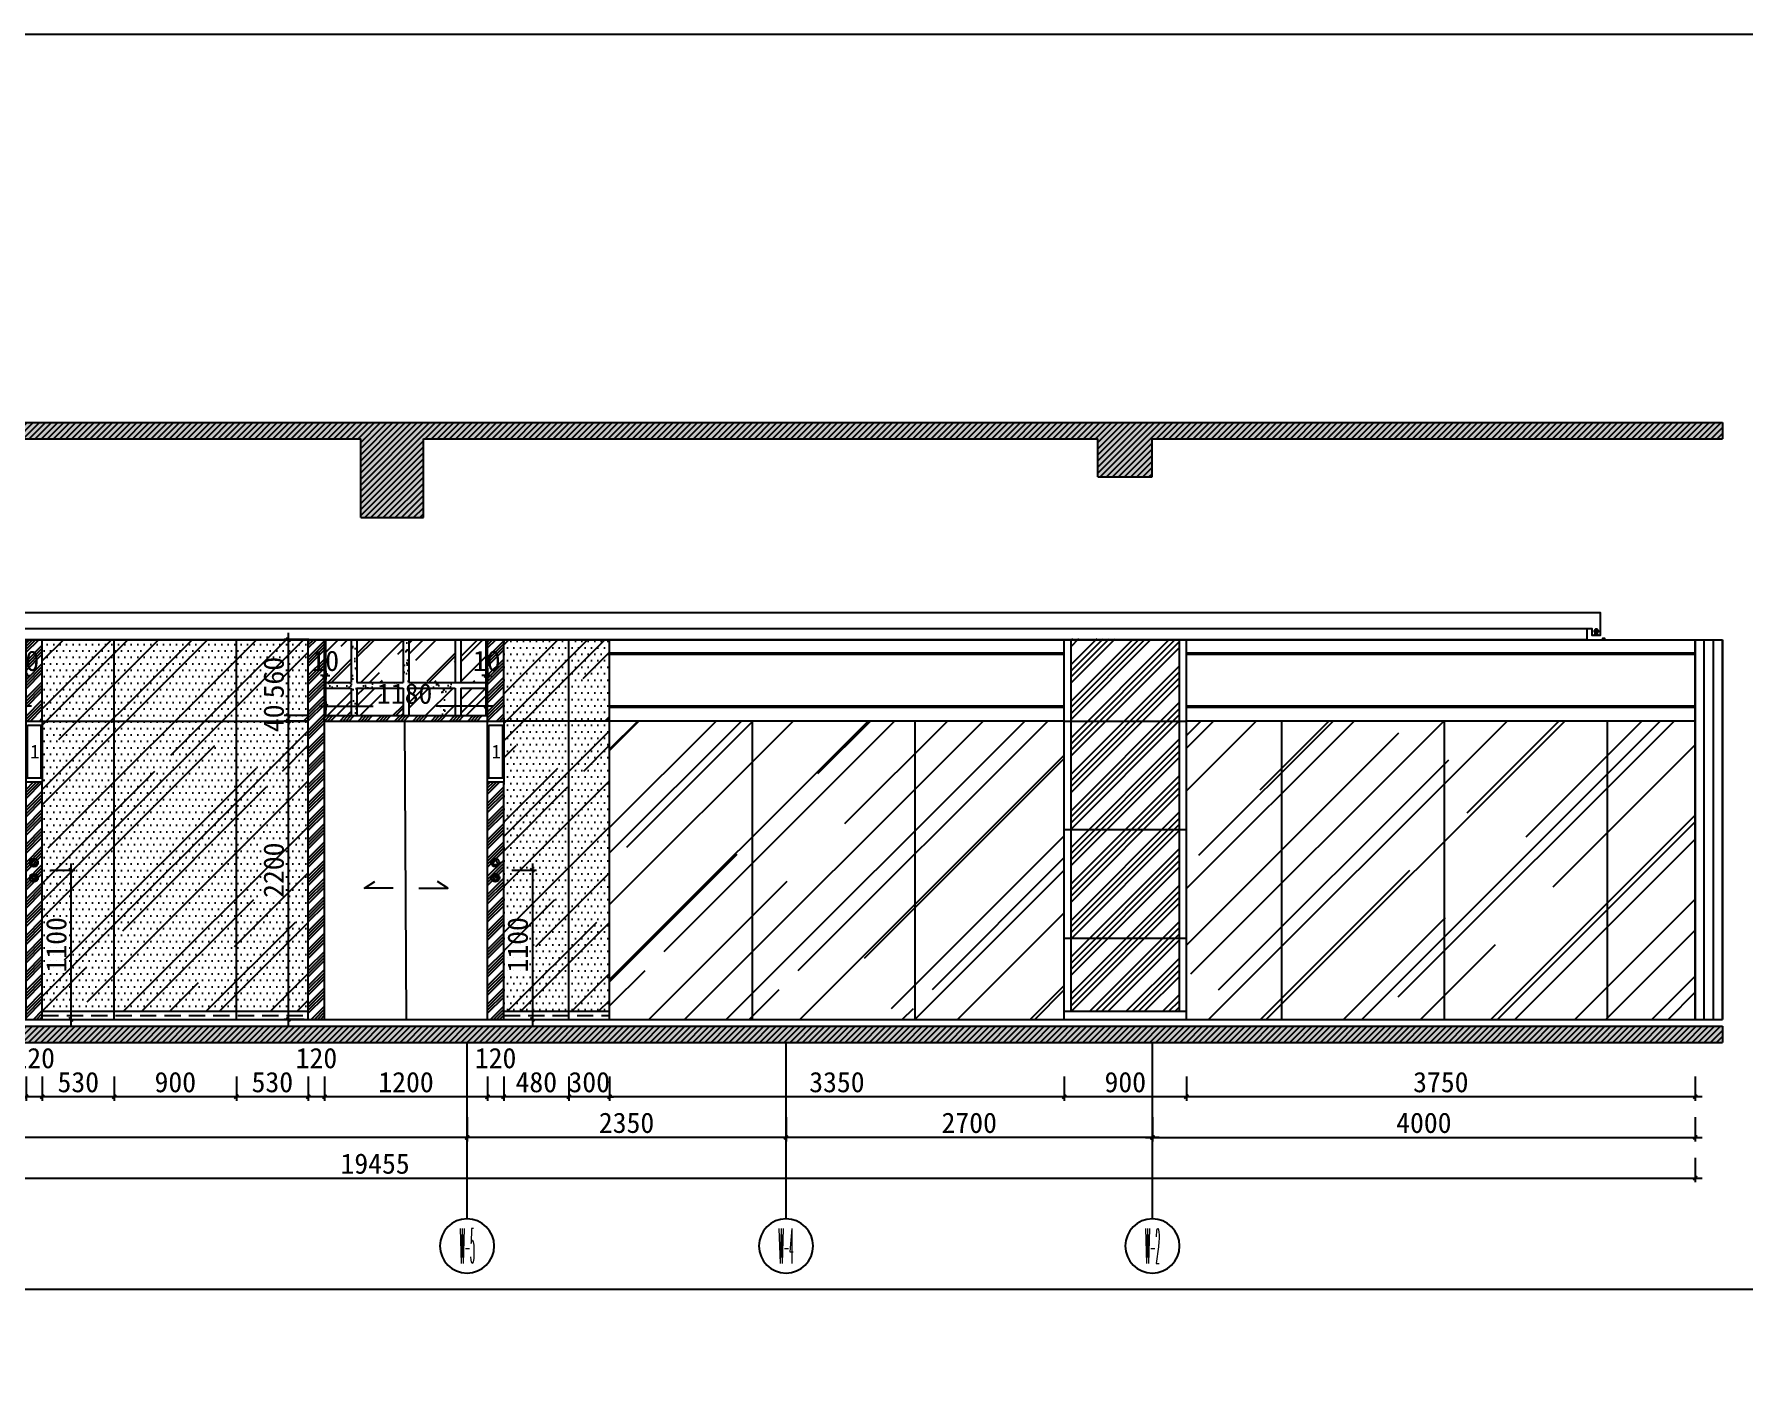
# Model space of a CAD drawing. Header units: millimetres. Extents: x 110215 to 630040, y -488650 to 141897.
# Drawn here: x 323469 to 336067, y 132042 to 141897 of the extents above; entities that cross this region are included whole.
import ezdxf
from ezdxf.enums import TextEntityAlignment as Align

# ---------------------------------------------------------------- set-up
doc = ezdxf.new("R2010")
doc.units = ezdxf.units.MM
doc.header["$LTSCALE"] = 1000
doc.linetypes.add('_DASH', pattern=[0.6, 0.4, -0.2])
doc.layers.get('Defpoints').update_dxf_attribs({"color": 2})
for name, color, linetype in [('0-118标注', 2, 'Continuous'), ('0-140b立面看线', 3, 'Continuous'), ('0-140c立面材料填充', 250, 'Continuous'), ('0-140d立面材料分隔', 146, 'Continuous'), ('0-140立面图剖切线', 4, 'Continuous'), ('D-地面', 8, 'Continuous')]:
    doc.layers.add(name, color=color, linetype=linetype)
doc.styles.add('_TCH_AXIS', font='COMPLEX', dxfattribs={"bigfont": 'GBCBIG'})
doc.styles.add('COMPLEX', font='COMPLEX')
doc.styles.add('黑体', font='simhei.ttf')
doc.dimstyles.new('50', dxfattribs={"dimscale": 50, "dimtxt": 3, "dimasz": 0.6, "dimexe": 0.6, "dimexo": 0.6, "dimtad": 1, "dimdec": 0, "dimdsep": 46, "dimtxsty": '黑体', "dimblk1": 'ARCHTICK', "dimblk2": 'ARCHTICK', "dimsah": 1, "dimcen": 0, "dimdle": 1, "dimclrd": 251, "dimclre": 251, "dimclrt": 2, "dimadec": 0, "dimazin": 0, "dimtfac": 1, "dimtdec": 0, "dimtix": 1, "dimtmove": 2, "dimatfit": 3, "dimldrblk": 'DOT', "dimfxl": 0, "dimtolj": 1, "dimtzin": 0, "dimarcsym": 0})
pattern_1 = [(50, (152653.68, 35845.13), (182.18467, -15.93909), [19.05, -209.55]), (355, (152653.68, 35845.13), (-35.24342, 191.05685), [15.24, -167.64058]), (100.45144, (152668.87, 35843.8), (146.94125, 175.11775), [16.19001, -178.09024]), (46.1842, (152653.68, 35895.93), (271.07904, -42.04233), [28.575, -314.325]), (96.63556, (152676.27, 35892.43), (237.40413, 247.42612), [24.28502, -267.1356]), (351.18415, (152653.68, 35895.93), (237.40413, 247.42612), [22.85997, -251.45973]), (21, (152679.08, 35883.23), (151.61439, -102.2652), [19.05, -209.55]), (326, (152679.08, 35883.23), (61.80203, 184.18797), [15.24, -167.64]), (71.451445, (152691.72, 35874.71), (213.41642, 81.92277), [16.19001, -178.08994]), (37.5, (152653.684, 35845.13), (3.088603, 84.555039), [0, -165.608, 0, -170.18, 0, -168.275]), (7.5, (152653.68, 35845.13), (66.819663, 100.180575), [0, -97.028, 0, -161.798, 0, -64.135]), (327.5, (152597.04, 35845.13), (135.590595, -5.728744), [0, -63.5, 0, -198.12, 0, -262.89]), (317.5, (152571.64, 35845.13), (148.12918, 25.42649), [0, -82.55, 0, -131.572, 0, -186.69])]
pattern_2 = [(45, (152653.684, 35845.132), (-22.4506403, 22.4506403), [])]

# ---------------------------------------------------------------- blocks, each defined once
blk = doc.blocks.new('_ArchTick')
at = {"color": 0, "linetype": 'ByBlock', "const_width": 0.4}
blk.add_lwpolyline([(-0.5, -0.5), (0.5, 0.5)], dxfattribs=at)
blk = doc.blocks.new('*D237')
at = {"color": 251, "lineweight": -2, "transparency": 16777216}
for p, q in [((331959, 134213), (331959, 134033)), ((335709, 134213), (335709, 134033)), ((335759, 134063), (331909, 134063))]:
    blk.add_line(p, q, dxfattribs=at)
at = {"layer": 'Defpoints', "color": 0, "transparency": 16777216}
for p in [(331959, 134463), (335709, 134463), (331959, 134063)]:
    blk.add_point(p, dxfattribs=at)
at = {"color": 251, "lineweight": -2, "transparency": 16777216, "xscale": 30, "yscale": 30, "zscale": 30, "rotation": 180}
blk.add_blockref('_ArchTick', (331959, 134063), dxfattribs=at)
at = {"color": 251, "lineweight": -2, "transparency": 16777216, "xscale": 30, "yscale": 30, "zscale": 30}
blk.add_blockref('_ArchTick', (335709, 134063), dxfattribs=at)
at = {"color": 2, "transparency": 16777216, "insert": (333834, 134170), "char_height": 150, "attachment_point": 5, "style": '黑体'}
blk.add_mtext('\\A1;3750', dxfattribs=at)
blk = doc.blocks.new('_DOT')
at = {"color": 0, "linetype": 'ByBlock'}
blk.add_line((-0.5, 0), (-1, 0), dxfattribs=at)
at = {"color": 0, "linetype": 'ByBlock', "const_width": 0.5}
blk.add_lwpolyline([(-0.25, 0, 1), (0.25, 0, 1)], format="xyb", close=True, dxfattribs=at)
blk = doc.blocks.new('*D238')
at = {"color": 251, "lineweight": -2, "transparency": 16777216}
for p, q in [((331059, 134213), (331059, 134033)), ((331959, 134213), (331959, 134033)), ((332009, 134063), (331009, 134063))]:
    blk.add_line(p, q, dxfattribs=at)
at = {"layer": 'Defpoints', "color": 0, "transparency": 16777216}
for p in [(331059, 134463), (331959, 134463), (331059, 134063)]:
    blk.add_point(p, dxfattribs=at)
at = {"color": 251, "lineweight": -2, "transparency": 16777216, "xscale": 30, "yscale": 30, "zscale": 30, "rotation": 180}
blk.add_blockref('_ArchTick', (331059, 134063), dxfattribs=at)
at = {"color": 251, "lineweight": -2, "transparency": 16777216, "xscale": 30, "yscale": 30, "zscale": 30}
blk.add_blockref('_ArchTick', (331959, 134063), dxfattribs=at)
at = {"color": 2, "transparency": 16777216, "insert": (331509, 134170), "char_height": 150, "attachment_point": 5, "style": '黑体'}
blk.add_mtext('\\A1;900', dxfattribs=at)
blk = doc.blocks.new('*D239')
at = {"color": 251, "lineweight": -2, "transparency": 16777216}
for p, q in [((327709, 134213), (327709, 134033)), ((331059, 134213), (331059, 134033)), ((331109, 134063), (327659, 134063))]:
    blk.add_line(p, q, dxfattribs=at)
at = {"layer": 'Defpoints', "color": 0, "transparency": 16777216}
for p in [(327709, 134463), (331059, 134463), (327709, 134063)]:
    blk.add_point(p, dxfattribs=at)
at = {"color": 251, "lineweight": -2, "transparency": 16777216, "xscale": 30, "yscale": 30, "zscale": 30, "rotation": 180}
blk.add_blockref('_ArchTick', (327709, 134063), dxfattribs=at)
at = {"color": 251, "lineweight": -2, "transparency": 16777216, "xscale": 30, "yscale": 30, "zscale": 30}
blk.add_blockref('_ArchTick', (331059, 134063), dxfattribs=at)
at = {"color": 2, "transparency": 16777216, "insert": (329384, 134170), "char_height": 150, "attachment_point": 5, "style": '黑体'}
blk.add_mtext('\\A1;3350', dxfattribs=at)
blk = doc.blocks.new('*D240')
at = {"color": 251, "lineweight": -2, "transparency": 16777216}
for p, q in [((326929, 134213), (326929, 134033)), ((327409, 134213), (327409, 134033)), ((327459, 134063), (326879, 134063))]:
    blk.add_line(p, q, dxfattribs=at)
at = {"layer": 'Defpoints', "color": 0, "transparency": 16777216}
for p in [(326929, 134463), (327409, 134463), (326929, 134063)]:
    blk.add_point(p, dxfattribs=at)
at = {"color": 251, "lineweight": -2, "transparency": 16777216, "xscale": 30, "yscale": 30, "zscale": 30, "rotation": 180}
blk.add_blockref('_ArchTick', (326929, 134063), dxfattribs=at)
at = {"color": 251, "lineweight": -2, "transparency": 16777216, "xscale": 30, "yscale": 30, "zscale": 30}
blk.add_blockref('_ArchTick', (327409, 134063), dxfattribs=at)
at = {"color": 2, "transparency": 16777216, "insert": (327169, 134170), "char_height": 150, "attachment_point": 5, "style": '黑体'}
blk.add_mtext('\\A1;480', dxfattribs=at)
blk = doc.blocks.new('*D246')
at = {"color": 251, "lineweight": -2, "transparency": 16777216}
for p, q in [((331709, 133913), (331709, 133733)), ((335709, 133913), (335709, 133733)), ((331659, 133763), (335759, 133763))]:
    blk.add_line(p, q, dxfattribs=at)
at = {"layer": 'Defpoints', "color": 0, "transparency": 16777216}
for p in [(331709, 134063), (335709, 134063), (335709, 133763)]:
    blk.add_point(p, dxfattribs=at)
at = {"color": 251, "lineweight": -2, "transparency": 16777216, "xscale": 30, "yscale": 30, "zscale": 30, "rotation": 180}
blk.add_blockref('_ArchTick', (331709, 133763), dxfattribs=at)
at = {"color": 251, "lineweight": -2, "transparency": 16777216, "xscale": 30, "yscale": 30, "zscale": 30}
blk.add_blockref('_ArchTick', (335709, 133763), dxfattribs=at)
at = {"color": 2, "transparency": 16777216, "insert": (333709, 133870), "char_height": 150, "attachment_point": 5, "style": '黑体'}
blk.add_mtext('\\A1;4000', dxfattribs=at)
blk = doc.blocks.new('*D250')
at = {"color": 251, "lineweight": -2, "transparency": 16777216}
for p, q in [((329009, 133913), (329009, 133733)), ((331709, 133913), (331709, 133733)), ((331759, 133763), (328959, 133763))]:
    blk.add_line(p, q, dxfattribs=at)
at = {"layer": 'Defpoints', "color": 0, "transparency": 16777216}
for p in [(329009, 134063), (331709, 134063), (329009, 133763)]:
    blk.add_point(p, dxfattribs=at)
at = {"color": 251, "lineweight": -2, "transparency": 16777216, "xscale": 30, "yscale": 30, "zscale": 30, "rotation": 180}
blk.add_blockref('_ArchTick', (329009, 133763), dxfattribs=at)
at = {"color": 251, "lineweight": -2, "transparency": 16777216, "xscale": 30, "yscale": 30, "zscale": 30}
blk.add_blockref('_ArchTick', (331709, 133763), dxfattribs=at)
at = {"color": 2, "transparency": 16777216, "insert": (330359, 133870), "char_height": 150, "attachment_point": 5, "style": '黑体'}
blk.add_mtext('\\A1;2700', dxfattribs=at)
blk = doc.blocks.new('*D251')
at = {"color": 251, "lineweight": -2, "transparency": 16777216}
for p, q in [((326659, 133913), (326659, 133733)), ((329009, 133913), (329009, 133733)), ((329059, 133763), (326609, 133763))]:
    blk.add_line(p, q, dxfattribs=at)
at = {"layer": 'Defpoints', "color": 0, "transparency": 16777216}
for p in [(326659, 134063), (329009, 134063), (326659, 133763)]:
    blk.add_point(p, dxfattribs=at)
at = {"color": 251, "lineweight": -2, "transparency": 16777216, "xscale": 30, "yscale": 30, "zscale": 30, "rotation": 180}
blk.add_blockref('_ArchTick', (326659, 133763), dxfattribs=at)
at = {"color": 251, "lineweight": -2, "transparency": 16777216, "xscale": 30, "yscale": 30, "zscale": 30}
blk.add_blockref('_ArchTick', (329009, 133763), dxfattribs=at)
at = {"color": 2, "transparency": 16777216, "insert": (327834, 133870), "char_height": 150, "attachment_point": 5, "style": '黑体'}
blk.add_mtext('\\A1;2350', dxfattribs=at)
blk = doc.blocks.new('*D252')
at = {"color": 251, "lineweight": -2, "transparency": 16777216}
for p, q in [((316254, 133913), (316254, 133733)), ((326659, 133913), (326659, 133733)), ((326709, 133763), (316204, 133763))]:
    blk.add_line(p, q, dxfattribs=at)
at = {"layer": 'Defpoints', "color": 0, "transparency": 16777216}
for p in [(316254, 134063), (326659, 134063), (316254, 133763)]:
    blk.add_point(p, dxfattribs=at)
at = {"color": 251, "lineweight": -2, "transparency": 16777216, "xscale": 30, "yscale": 30, "zscale": 30, "rotation": 180}
blk.add_blockref('_ArchTick', (316254, 133763), dxfattribs=at)
at = {"color": 251, "lineweight": -2, "transparency": 16777216, "xscale": 30, "yscale": 30, "zscale": 30}
blk.add_blockref('_ArchTick', (326659, 133763), dxfattribs=at)
at = {"color": 2, "transparency": 16777216, "insert": (321456, 133870), "char_height": 150, "attachment_point": 5, "style": '黑体'}
blk.add_mtext('\\A1;10405', dxfattribs=at)
blk = doc.blocks.new('*D253')
at = {"color": 251, "lineweight": -2, "transparency": 16777216}
for p, q in [((316254, 133613), (316254, 133433)), ((335709, 133613), (335709, 133433)), ((316204, 133463), (335759, 133463))]:
    blk.add_line(p, q, dxfattribs=at)
at = {"layer": 'Defpoints', "color": 0, "transparency": 16777216}
for p in [(316254, 133763), (335709, 133763), (335709, 133463)]:
    blk.add_point(p, dxfattribs=at)
at = {"color": 251, "lineweight": -2, "transparency": 16777216, "xscale": 30, "yscale": 30, "zscale": 30, "rotation": 180}
blk.add_blockref('_ArchTick', (316254, 133463), dxfattribs=at)
at = {"color": 251, "lineweight": -2, "transparency": 16777216, "xscale": 30, "yscale": 30, "zscale": 30}
blk.add_blockref('_ArchTick', (335709, 133463), dxfattribs=at)
at = {"color": 2, "transparency": 16777216, "insert": (325981, 133569), "char_height": 150, "attachment_point": 5, "style": '黑体'}
blk.add_mtext('\\A1;19455', dxfattribs=at)
blk = doc.blocks.new('_AXISO')
blk.add_circle((0, 0), 0.5)
at = {"style": 'COMPLEX', "width": 1.041667}
blk.add_attdef('A', text='', height=0.56, dxfattribs=at).set_placement((-0.25, -0.28), (0.25, -0.28), align=Align.FIT)
blk = doc.blocks.new('A$C5D592601')
at = {"color": 8}
for p, q in [((0, 0), (69, 119)), ((0, 0), (139, 0)), ((139, 0), (69, 119))]:
    blk.add_line(p, q, dxfattribs=at)
blk = doc.blocks.new('A$C281910DD')
at = {"color": 4}
for centre in [(30, 142), (30, 30)]:
    blk.add_circle(centre, 30.2, dxfattribs=at)
at = {"color": 8, "xscale": 0.3314608094856856, "yscale": 0.3314608094856856, "zscale": 0.3314608094856856}
blk.add_blockref('A$C5D592601', (8, 128), dxfattribs=at)
at = {"color": 8, "xscale": -0.3314608094856856, "yscale": 0.3314608094856856, "zscale": 0.3314608094856856, "rotation": 180}
blk.add_blockref('A$C5D592601', (8, 44), dxfattribs=at)
blk = doc.blocks.new('*D222')
at = {"color": 251, "lineweight": -2, "transparency": 16777216}
for p, q in [((413745, 136833), (413565, 136833)), ((413595, 134583), (413595, 136883)), ((413712, 134633), (413565, 134633))]:
    blk.add_line(p, q, dxfattribs=at)
at = {"layer": 'Defpoints', "color": 0, "transparency": 16777216}
for p in [(413595, 136833), (413872, 136833), (413742, 134633)]:
    blk.add_point(p, dxfattribs=at)
at = {"color": 251, "lineweight": -2, "transparency": 16777216, "xscale": 30, "yscale": 30, "zscale": 30}
for p, rotation in [((413595, 136833), 90), ((413595, 134633), 270)]:
    blk.add_blockref('_ArchTick', p, dxfattribs=dict(at, rotation=rotation))
at = {"color": 2, "transparency": 16777216, "insert": (413488, 135733), "char_height": 150, "attachment_point": 5, "rotation": 90, "style": '黑体'}
blk.add_mtext('\\A1;2200', dxfattribs=at)
blk = doc.blocks.new('*D223')
at = {"color": 251, "lineweight": -2, "transparency": 16777216}
for p, q in [((413595, 136823), (413595, 137483)), ((413745, 137433), (413565, 137433)), ((413745, 136873), (413565, 136873))]:
    blk.add_line(p, q, dxfattribs=at)
at = {"layer": 'Defpoints', "color": 0, "transparency": 16777216}
for p in [(413595, 137433), (413872, 137433), (413872, 136873)]:
    blk.add_point(p, dxfattribs=at)
at = {"color": 251, "lineweight": -2, "transparency": 16777216, "xscale": 30, "yscale": 30, "zscale": 30}
for p, rotation in [((413595, 137433), 90), ((413595, 136873), 270)]:
    blk.add_blockref('_ArchTick', p, dxfattribs=dict(at, rotation=rotation))
at = {"color": 2, "transparency": 16777216, "insert": (413488, 137153), "char_height": 150, "attachment_point": 5, "rotation": 90, "style": '黑体'}
blk.add_mtext('\\A1;560', dxfattribs=at)
blk = doc.blocks.new('*D220')
at = {"color": 251, "lineweight": -2, "transparency": 16777216}
for p, q in [((413862, 137204), (413862, 137139)), ((413872, 137204), (413872, 137139)), ((413862, 137169), (413832, 137169)), ((413862, 137169), (413872, 137169)), ((413872, 137169), (413902, 137169))]:
    blk.add_line(p, q, dxfattribs=at)
at = {"layer": 'Defpoints', "color": 0, "transparency": 16777216}
for p in [(413862, 137234), (413872, 137234), (413872, 137169)]:
    blk.add_point(p, dxfattribs=at)
at = {"color": 251, "lineweight": -2, "transparency": 16777216, "xscale": 30, "yscale": 30, "zscale": 30}
blk.add_blockref('_ArchTick', (413862, 137169), dxfattribs=at)
at = {"color": 251, "lineweight": -2, "transparency": 16777216, "xscale": 30, "yscale": 30, "zscale": 30, "rotation": 180}
blk.add_blockref('_ArchTick', (413872, 137169), dxfattribs=at)
at = {"color": 2, "transparency": 16777216, "insert": (413867, 137276), "char_height": 150, "attachment_point": 5, "style": '黑体'}
blk.add_mtext('\\A1;10', dxfattribs=at)
blk = doc.blocks.new('*D224')
at = {"color": 251, "lineweight": -2, "transparency": 16777216}
for p, q in [((413822, 136942), (414219, 136942)), ((413872, 136976), (413872, 136912)), ((415102, 136942), (414684, 136942)), ((415052, 136982), (415052, 136912))]:
    blk.add_line(p, q, dxfattribs=at)
at = {"layer": 'Defpoints', "color": 0, "transparency": 16777216}
for p in [(413872, 137006), (415052, 137012), (415052, 136942)]:
    blk.add_point(p, dxfattribs=at)
at = {"color": 251, "lineweight": -2, "transparency": 16777216, "xscale": 30, "yscale": 30, "zscale": 30, "rotation": 180}
blk.add_blockref('_ArchTick', (413872, 136942), dxfattribs=at)
at = {"color": 251, "lineweight": -2, "transparency": 16777216, "xscale": 30, "yscale": 30, "zscale": 30}
blk.add_blockref('_ArchTick', (415052, 136942), dxfattribs=at)
at = {"color": 2, "transparency": 16777216, "insert": (414452, 137034), "char_height": 150, "attachment_point": 5, "style": '黑体'}
blk.add_mtext('\\A1;1180', dxfattribs=at)
blk = doc.blocks.new('*D221')
at = {"color": 251, "lineweight": -2, "transparency": 16777216}
for p, q in [((415052, 137299), (415052, 137139)), ((415062, 137223), (415062, 137139)), ((415052, 137169), (415022, 137169)), ((415052, 137169), (415062, 137169)), ((415062, 137169), (415092, 137169))]:
    blk.add_line(p, q, dxfattribs=at)
at = {"layer": 'Defpoints', "color": 0, "transparency": 16777216}
for p in [(415052, 137329), (415062, 137253), (415062, 137169)]:
    blk.add_point(p, dxfattribs=at)
at = {"color": 251, "lineweight": -2, "transparency": 16777216, "xscale": 30, "yscale": 30, "zscale": 30}
blk.add_blockref('_ArchTick', (415052, 137169), dxfattribs=at)
at = {"color": 251, "lineweight": -2, "transparency": 16777216, "xscale": 30, "yscale": 30, "zscale": 30, "rotation": 180}
blk.add_blockref('_ArchTick', (415062, 137169), dxfattribs=at)
at = {"color": 2, "transparency": 16777216, "insert": (415057, 137276), "char_height": 150, "attachment_point": 5, "style": '黑体'}
blk.add_mtext('\\A1;10', dxfattribs=at)
blk = doc.blocks.new('*D218')
at = {"color": 251, "lineweight": -2, "transparency": 16777216}
for p, q in [((415243, 135733), (415423, 135733)), ((415393, 135783), (415393, 134583)), ((415243, 134633), (415423, 134633))]:
    blk.add_line(p, q, dxfattribs=at)
at = {"layer": 'Defpoints', "color": 0, "transparency": 16777216}
for p in [(415151, 135733), (415121, 134633), (415393, 134633)]:
    blk.add_point(p, dxfattribs=at)
at = {"color": 251, "lineweight": -2, "transparency": 16777216, "xscale": 30, "yscale": 30, "zscale": 30}
for p, rotation in [((415393, 135733), 90), ((415393, 134633), 270)]:
    blk.add_blockref('_ArchTick', p, dxfattribs=dict(at, rotation=rotation))
at = {"color": 2, "transparency": 16777216, "insert": (415286, 135183), "char_height": 150, "attachment_point": 5, "rotation": 90, "style": '黑体'}
blk.add_mtext('\\A1;1100', dxfattribs=at)
blk = doc.blocks.new('*D219')
at = {"color": 251, "lineweight": -2, "transparency": 16777216}
for p, q in [((413745, 136873), (413565, 136873)), ((413745, 136833), (413565, 136833)), ((413595, 136873), (413595, 136903)), ((413595, 136873), (413595, 136833)), ((413595, 136833), (413595, 136803))]:
    blk.add_line(p, q, dxfattribs=at)
at = {"layer": 'Defpoints', "color": 0, "transparency": 16777216}
for p in [(413595, 136833), (413862, 136873), (413872, 136833)]:
    blk.add_point(p, dxfattribs=at)
at = {"color": 251, "lineweight": -2, "transparency": 16777216, "xscale": 30, "yscale": 30, "zscale": 30}
for p, rotation in [((413595, 136873), 270), ((413595, 136833), 90)]:
    blk.add_blockref('_ArchTick', p, dxfattribs=dict(at, rotation=rotation))
at = {"color": 2, "transparency": 16777216, "insert": (413488, 136853), "char_height": 150, "attachment_point": 5, "rotation": 90, "style": '黑体'}
blk.add_mtext('\\A1;40', dxfattribs=at)
blk = doc.blocks.new('*D229')
at = {"color": 251, "lineweight": -2, "transparency": 16777216}
for p, q in [((323409, 134213), (323409, 134033)), ((323529, 134213), (323529, 134033)), ((323579, 134063), (323359, 134063))]:
    blk.add_line(p, q, dxfattribs=at)
at = {"layer": 'Defpoints', "color": 0, "transparency": 16777216}
for p in [(323409, 134463), (323529, 134463), (323409, 134063)]:
    blk.add_point(p, dxfattribs=at)
at = {"color": 251, "lineweight": -2, "transparency": 16777216, "xscale": 30, "yscale": 30, "zscale": 30, "rotation": 180}
blk.add_blockref('_ArchTick', (323409, 134063), dxfattribs=at)
at = {"color": 251, "lineweight": -2, "transparency": 16777216, "xscale": 30, "yscale": 30, "zscale": 30}
blk.add_blockref('_ArchTick', (323529, 134063), dxfattribs=at)
at = {"color": 2, "transparency": 16777216, "insert": (323469, 134347), "char_height": 150, "attachment_point": 5, "style": '黑体'}
blk.add_mtext('\\A1;120', dxfattribs=at)
blk = doc.blocks.new('*D230')
at = {"color": 251, "lineweight": -2, "transparency": 16777216}
for p, q in [((323529, 134213), (323529, 134033)), ((324059, 134213), (324059, 134033)), ((324109, 134063), (323479, 134063))]:
    blk.add_line(p, q, dxfattribs=at)
at = {"layer": 'Defpoints', "color": 0, "transparency": 16777216}
for p in [(323529, 134463), (324059, 134463), (323529, 134063)]:
    blk.add_point(p, dxfattribs=at)
at = {"color": 251, "lineweight": -2, "transparency": 16777216, "xscale": 30, "yscale": 30, "zscale": 30, "rotation": 180}
blk.add_blockref('_ArchTick', (323529, 134063), dxfattribs=at)
at = {"color": 251, "lineweight": -2, "transparency": 16777216, "xscale": 30, "yscale": 30, "zscale": 30}
blk.add_blockref('_ArchTick', (324059, 134063), dxfattribs=at)
at = {"color": 2, "transparency": 16777216, "insert": (323794, 134170), "char_height": 150, "attachment_point": 5, "style": '黑体'}
blk.add_mtext('\\A1;530', dxfattribs=at)
blk = doc.blocks.new('*D231')
at = {"color": 251, "lineweight": -2, "transparency": 16777216}
for p, q in [((324059, 134213), (324059, 134033)), ((324959, 134213), (324959, 134033)), ((325009, 134063), (324009, 134063))]:
    blk.add_line(p, q, dxfattribs=at)
at = {"layer": 'Defpoints', "color": 0, "transparency": 16777216}
for p in [(324059, 134463), (324959, 134463), (324059, 134063)]:
    blk.add_point(p, dxfattribs=at)
at = {"color": 251, "lineweight": -2, "transparency": 16777216, "xscale": 30, "yscale": 30, "zscale": 30, "rotation": 180}
blk.add_blockref('_ArchTick', (324059, 134063), dxfattribs=at)
at = {"color": 251, "lineweight": -2, "transparency": 16777216, "xscale": 30, "yscale": 30, "zscale": 30}
blk.add_blockref('_ArchTick', (324959, 134063), dxfattribs=at)
at = {"color": 2, "transparency": 16777216, "insert": (324509, 134170), "char_height": 150, "attachment_point": 5, "style": '黑体'}
blk.add_mtext('\\A1;900', dxfattribs=at)
blk = doc.blocks.new('*D232')
at = {"color": 251, "lineweight": -2, "transparency": 16777216}
for p, q in [((324959, 134213), (324959, 134033)), ((325489, 134213), (325489, 134033)), ((325539, 134063), (324909, 134063))]:
    blk.add_line(p, q, dxfattribs=at)
at = {"layer": 'Defpoints', "color": 0, "transparency": 16777216}
for p in [(324959, 134463), (325489, 134463), (324959, 134063)]:
    blk.add_point(p, dxfattribs=at)
at = {"color": 251, "lineweight": -2, "transparency": 16777216, "xscale": 30, "yscale": 30, "zscale": 30, "rotation": 180}
blk.add_blockref('_ArchTick', (324959, 134063), dxfattribs=at)
at = {"color": 251, "lineweight": -2, "transparency": 16777216, "xscale": 30, "yscale": 30, "zscale": 30}
blk.add_blockref('_ArchTick', (325489, 134063), dxfattribs=at)
at = {"color": 2, "transparency": 16777216, "insert": (325224, 134170), "char_height": 150, "attachment_point": 5, "style": '黑体'}
blk.add_mtext('\\A1;530', dxfattribs=at)
blk = doc.blocks.new('*D233')
at = {"color": 251, "lineweight": -2, "transparency": 16777216}
for p, q in [((325489, 134213), (325489, 134033)), ((325609, 134213), (325609, 134033)), ((325659, 134063), (325439, 134063))]:
    blk.add_line(p, q, dxfattribs=at)
at = {"layer": 'Defpoints', "color": 0, "transparency": 16777216}
for p in [(325489, 134463), (325609, 134463), (325489, 134063)]:
    blk.add_point(p, dxfattribs=at)
at = {"color": 251, "lineweight": -2, "transparency": 16777216, "xscale": 30, "yscale": 30, "zscale": 30, "rotation": 180}
blk.add_blockref('_ArchTick', (325489, 134063), dxfattribs=at)
at = {"color": 251, "lineweight": -2, "transparency": 16777216, "xscale": 30, "yscale": 30, "zscale": 30}
blk.add_blockref('_ArchTick', (325609, 134063), dxfattribs=at)
at = {"color": 2, "transparency": 16777216, "insert": (325549, 134347), "char_height": 150, "attachment_point": 5, "style": '黑体'}
blk.add_mtext('\\A1;120', dxfattribs=at)
blk = doc.blocks.new('*D234')
at = {"color": 251, "lineweight": -2, "transparency": 16777216}
for p, q in [((325609, 134213), (325609, 134033)), ((326809, 134213), (326809, 134033)), ((326859, 134063), (325559, 134063))]:
    blk.add_line(p, q, dxfattribs=at)
at = {"layer": 'Defpoints', "color": 0, "transparency": 16777216}
for p in [(325609, 134463), (326809, 134463), (325609, 134063)]:
    blk.add_point(p, dxfattribs=at)
at = {"color": 251, "lineweight": -2, "transparency": 16777216, "xscale": 30, "yscale": 30, "zscale": 30, "rotation": 180}
blk.add_blockref('_ArchTick', (325609, 134063), dxfattribs=at)
at = {"color": 251, "lineweight": -2, "transparency": 16777216, "xscale": 30, "yscale": 30, "zscale": 30}
blk.add_blockref('_ArchTick', (326809, 134063), dxfattribs=at)
at = {"color": 2, "transparency": 16777216, "insert": (326209, 134170), "char_height": 150, "attachment_point": 5, "style": '黑体'}
blk.add_mtext('\\A1;1200', dxfattribs=at)
blk = doc.blocks.new('*D235')
at = {"color": 251, "lineweight": -2, "transparency": 16777216}
for p, q in [((326809, 134213), (326809, 134033)), ((326929, 134213), (326929, 134033)), ((326979, 134063), (326759, 134063))]:
    blk.add_line(p, q, dxfattribs=at)
at = {"layer": 'Defpoints', "color": 0, "transparency": 16777216}
for p in [(326809, 134463), (326929, 134463), (326809, 134063)]:
    blk.add_point(p, dxfattribs=at)
at = {"color": 251, "lineweight": -2, "transparency": 16777216, "xscale": 30, "yscale": 30, "zscale": 30, "rotation": 180}
blk.add_blockref('_ArchTick', (326809, 134063), dxfattribs=at)
at = {"color": 251, "lineweight": -2, "transparency": 16777216, "xscale": 30, "yscale": 30, "zscale": 30}
blk.add_blockref('_ArchTick', (326929, 134063), dxfattribs=at)
at = {"color": 2, "transparency": 16777216, "insert": (326869, 134347), "char_height": 150, "attachment_point": 5, "style": '黑体'}
blk.add_mtext('\\A1;120', dxfattribs=at)
blk = doc.blocks.new('*D236')
at = {"color": 251, "lineweight": -2, "transparency": 16777216}
for p, q in [((327409, 134213), (327409, 134033)), ((327709, 134213), (327709, 134033)), ((327409, 134063), (327379, 134063)), ((327709, 134063), (327409, 134063)), ((327709, 134063), (327739, 134063))]:
    blk.add_line(p, q, dxfattribs=at)
at = {"layer": 'Defpoints', "color": 0, "transparency": 16777216}
for p in [(327409, 134463), (327709, 134463), (327409, 134063)]:
    blk.add_point(p, dxfattribs=at)
at = {"color": 251, "lineweight": -2, "transparency": 16777216, "xscale": 30, "yscale": 30, "zscale": 30}
blk.add_blockref('_ArchTick', (327409, 134063), dxfattribs=at)
at = {"color": 251, "lineweight": -2, "transparency": 16777216, "xscale": 30, "yscale": 30, "zscale": 30, "rotation": 180}
blk.add_blockref('_ArchTick', (327709, 134063), dxfattribs=at)
at = {"color": 2, "transparency": 16777216, "insert": (327559, 134170), "char_height": 150, "attachment_point": 5, "style": '黑体'}
blk.add_mtext('\\A1;300', dxfattribs=at)
blk = doc.blocks.new('A$C087422EE')
for p, q in [((0, 28), (54, 28)), ((8, 72), (8, 63)), ((45, 72), (8, 72)), ((8, 63), (45, 63)), ((12, 63), (16, 45)), ((27, 0), (27, 54)), ((41, 63), (37, 45)), ((45, 63), (45, 72))]:
    blk.add_line(p, q)
blk.add_circle((27, 28), 20)
blk = doc.blocks.new('dsfcsfs')
h = blk.add_hatch()
h.set_pattern_fill('ANSI34', color=8, scale=5, style=0)
h.set_pattern_definition([(45, (413742.3, 134632.675), (-67.352, 67.352), []), (45, (413764.75, 134632.675), (-67.352, 67.352), []), (45, (413787.2, 134632.675), (-67.352, 67.352), []), (45, (413809.65, 134632.675), (-67.352, 67.352), [])])
h.paths.add_polyline_path([(413862.3, 137432.7), (413742.3, 137432.7), (413742.3, 134632.7), (413862.3, 134632.7)])
h = blk.add_hatch()
h.set_pattern_fill('SCO水泥,_O', color=8, scale=40, pattern_type=2)
h.set_pattern_definition([(37.5, (413861.69, 136952.675), (-2.5197, 77.073), [0, -60.8, 0, -68, 0, -65]), (7.5, (413861.69, 136952.67), (70.791, 112.886), [0, -32.8, 0, -54.8, 0, -21]), (327.5, (413812.49, 136952.675), (124.5657, 0.2264), [0, -20, 0, -72, 0, -94]), (317.5, (413812.49, 136952.67), (120.245, 35.107), [0, -10, 0, -47.2, 0, -54])])
h.paths.add_polyline_path([(413861.7, 137116.3), (414841.7, 137116.3), (414841.7, 137076.3), (413861.7, 137076.3)])
h.paths.add_polyline_path([(414099.2, 137076.3), (414059.2, 137076.3), (414059.2, 136872.7), (414099.2, 136872.7)])
h.paths.add_polyline_path([(414715.3, 137076.3), (414755.3, 137076.3), (414755.3, 136872.7), (414715.3, 136872.7)])
h.paths.add_polyline_path([(414099.2, 137432.7), (414059.2, 137432.7), (414059.2, 137116.3), (414099.2, 137116.3)])
h = blk.add_hatch()
h.set_pattern_fill('AR-RROOF', color=8, scale=10, angle=45, style=0)
h.set_pattern_definition([(45, (413861.7, 136952.67), (215.526, 574.736), [3810, -508, 1270, -254]), (45, (414010.76, 137281.35), (-418.48, 59.27), [762, -83.82, 1524, -190.5]), (45, (413798.83, 137195.14), (813.611, 1054.282), [2032, -355.6, 1016, -254])])
h.paths.add_polyline_path([(414865.4, 137076.3), (415052.3, 137076.3), (415052.3, 136872.7), (414865.4, 136872.7)])
h.paths.add_polyline_path([(414482.3, 137076.3), (414825.4, 137076.3), (414825.4, 136872.7), (414482.3, 136872.7)])
h.paths.add_polyline_path([(414099.2, 137076.3), (414442.3, 137076.3), (414442.3, 136872.7), (414099.2, 136872.7)])
h.paths.add_polyline_path([(414059.2, 137076.3), (413861.7, 137076.3), (413861.7, 136872.7), (414059.2, 136872.7)])
h.paths.add_polyline_path([(414442.3, 137432.7), (414099.2, 137432.7), (414099.2, 137116.3), (414442.3, 137116.3)])
h.paths.add_polyline_path([(414059.2, 137432.7), (413861.7, 137432.7), (413861.7, 137116.3), (414059.2, 137116.3)])
h.paths.add_polyline_path([(414825.4, 137432.7), (414482.3, 137432.7), (414482.3, 137116.3), (414825.4, 137116.3)])
h = blk.add_hatch()
h.set_pattern_fill('SCO水泥,_O', color=8, scale=40, pattern_type=2)
h.set_pattern_definition([(37.5, (414442.3, 136952.675), (-2.52, 77.073), [0, -60.8, 0, -68, 0, -65]), (7.5, (414442.3, 136952.67), (70.79, 112.886), [0, -32.8, 0, -54.8, 0, -21]), (327.5, (414393.1, 136952.675), (124.566, 0.226), [0, -20, 0, -72, 0, -94]), (317.5, (414393.1, 136952.67), (120.245, 35.107), [0, -10, 0, -47.2, 0, -54])])
h.paths.add_polyline_path([(414482.3, 137432.7), (414442.3, 137432.7), (414442.3, 136952.7), (414482.3, 136952.7)])
h = blk.add_hatch()
h.set_pattern_fill('AR-RROOF', color=8, scale=10, angle=45, style=0)
h.paths.add_polyline_path([(415052.3, 137432.7), (414865.4, 137432.7), (414865.4, 137116.3), (415052.3, 137116.3)])
h.paths.add_polyline_path([(414975, 137168.1), (415139.6, 137168.1), (415139.6, 137355.6), (414975, 137355.6)], flags=9)
h = blk.add_hatch()
h.set_pattern_fill('ANSI34', color=8, scale=5, style=0)
h.set_pattern_definition([(45, (415062.3, 134632.675), (-67.352, 67.352), []), (45, (415084.75, 134632.675), (-67.352, 67.352), []), (45, (415107.2, 134632.675), (-67.352, 67.352), []), (45, (415129.65, 134632.675), (-67.352, 67.352), [])])
h.paths.add_polyline_path([(415182.3, 136382.7), (415062.3, 136382.7), (415062.3, 134632.7), (415182.3, 134632.7)])
h.paths.add_polyline_path([(415182.3, 137432.7), (415062.3, 137432.7), (415062.3, 136832.7), (415182.3, 136832.7)])
h = blk.add_hatch()
h.set_pattern_fill('ANSI34', color=8, scale=5, style=0)
h.set_pattern_definition([(45, (413951.69, 136832.675), (-67.352, 67.352), []), (45, (413974.14, 136832.675), (-67.352, 67.352), []), (45, (413996.59, 136832.675), (-67.352, 67.352), []), (45, (414019.04, 136832.675), (-67.352, 67.352), [])])
h.paths.add_polyline_path([(415051.7, 136872.7), (413851.7, 136872.7), (413851.7, 136832.7), (415051.7, 136832.7)])
at = {"color": 4}
for p, q in [((413742.3, 134632.7), (413742.3, 137432.7)), ((415182.3, 136832.7), (415182.3, 137432.7)), ((415182.3, 134632.7), (415182.3, 136382.7))]:
    blk.add_line(p, q, dxfattribs=at)
at = {"color": 3}
for p, q in [((413862.3, 134632.7), (413862.3, 137432.7)), ((415062.3, 136832.7), (415062.3, 137432.7)), ((413862.3, 136872.7), (415062.3, 136872.7)), ((413862.3, 136832.7), (415062.3, 136832.7)), ((414451.7, 136832.7), (414462.3, 134632.7)), ((415062.3, 134632.7), (415062.3, 136382.7))]:
    blk.add_line(p, q, dxfattribs=at)
at = {"color": 9}
for p, q in [((413872.3, 136872.7), (413872.3, 137432.7)), ((415052.3, 136872.7), (415052.3, 137432.7))]:
    blk.add_line(p, q, dxfattribs=at)
at = {"color": 8}
for p, q in [((414059.2, 137432.7), (414059.2, 137116.3)), ((414099.2, 137432.7), (414099.2, 137116.3)), ((414442.3, 137432.7), (414442.3, 137116.3)), ((414482.3, 137432.7), (414482.3, 137116.3)), ((414825.4, 137432.7), (414825.4, 137116.3)), ((414865.4, 137432.7), (414865.4, 137116.3)), ((413872.3, 137116.3), (414059.2, 137116.3)), ((413872.3, 137076.3), (414059.2, 137076.3)), ((414059.2, 137076.3), (414059.2, 136872.7)), ((414099.2, 137116.3), (414442.3, 137116.3)), ((414099.2, 137076.3), (414442.3, 137076.3)), ((414099.2, 137076.3), (414099.2, 136872.7)), ((414442.3, 137076.3), (414442.3, 136872.7)), ((414482.3, 137116.3), (415052.3, 137116.3)), ((414482.3, 137076.3), (414825.4, 137076.3)), ((414482.3, 137076.3), (414482.3, 136872.7)), ((414825.4, 137076.3), (414825.4, 136872.7)), ((414825.4, 137076.3), (414825.4, 136872.7)), ((414865.4, 137076.3), (415052.3, 137076.3)), ((414865.4, 137076.3), (414865.4, 136872.7)), ((414865.4, 137076.3), (414865.4, 136872.7))]:
    blk.add_line(p, q, dxfattribs=at)
at = {"color": 5}
blk.add_line((414442.3, 137432.7), (414482.3, 137432.7), dxfattribs=at)
at = {"color": 8}
for points in [[(415062.3, 136832.7), (415182.3, 136832.7), (415182.3, 136382.7), (415062.3, 136382.7)], [(415072.3, 136802.7), (415172.3, 136802.7), (415172.3, 136412.7), (415072.3, 136412.7)]]:
    blk.add_lwpolyline(points, close=True, dxfattribs=at)
at = {"color": 2}
for points in [[(414368.5, 135600.3), (414155.5, 135600.3), (414231.5, 135650.8)], [(414556.1, 135600.3), (414769.1, 135600.3), (414693.1, 135650.8)]]:
    blk.add_lwpolyline(points, dxfattribs=at)
at = {"color": 8}
blk.add_blockref('A$C281910DD', (415090.1, 135646.5), dxfattribs=at)
blk.add_text('1', height=100, dxfattribs=at).set_placement((415093.2, 136558))
for base, p1, p2, angle, picture, middle in [((413595.4, 137432.7), (413872.3, 136872.7), (413872.3, 137432.7), 90, '*D223', (413488.3, 137152.7)), ((413595.4, 136832.7), (413862.3, 136872.7), (413872.3, 136832.7), 270, '*D219', (413488.3, 136852.7)), ((413595.4, 136832.7), (413742.3, 134632.7), (413872.3, 136832.7), 90, '*D222', (413488.3, 135732.7)), ((415393, 134632.7), (415150.5, 135732.7), (415120.9, 134632.7), 90, '*D218', (415286, 135182.7))]:
    dim = blk.add_linear_dim(base=base, p1=p1, p2=p2, angle=angle, dimstyle='50')
    dim.commit()
    dim.dimension.update_dxf_attribs({"geometry": picture, "text_midpoint": middle})
for base, p1, p2, picture, middle in [((413872.3, 137169.4), (413862.3, 137234), (413872.3, 137234), '*D220', (413867.3, 137276.5)), ((415062.3, 137169.4), (415052.3, 137329.1), (415062.3, 137252.6), '*D221', (415057.3, 137276.5))]:
    dim = blk.add_linear_dim(base=base, p1=p1, p2=p2, dimstyle='50')
    dim.commit()
    dim.dimension.update_dxf_attribs({"geometry": picture, "text_midpoint": middle})
dim = blk.add_linear_dim(base=(415052.3, 136941.6), p1=(413872.3, 137006.2), p2=(415052.3, 137012.3), dimstyle='50')
dim.commit()
dim.dimension.update_dxf_attribs({"geometry": '*D224', "text_midpoint": (414451.7, 137034.1), "dimtype": 128})

msp = doc.modelspace()

# ---------------------------------------------------------------- hatches: boundary and pattern name
h = msp.add_hatch()
h.set_pattern_fill('ANSI31', color=250, scale=10)
h.set_pattern_definition(pattern_2)
h.paths.add_polyline_path([(316254, 139032.7), (316254, 138912.7), (325875.3, 138912.7), (325875.3, 138332.7), (326337.9, 138332.7), (326337.9, 138912.7), (331307.5, 138912.7), (331307.5, 138632.7), (331707.5, 138632.7), (331707.5, 138912.7), (335909, 138912.7), (335909, 139032.7)])
h = msp.add_hatch()
h.set_pattern_fill('ANSI34', color=250, scale=10)
h.set_pattern_definition([(45, (-11871.88, 9524.53), (-134.70384, 134.70384), []), (45, (-11826.98, 9524.53), (-134.70384, 134.70384), []), (45, (-11782.08, 9524.53), (-134.70384, 134.70384), []), (45, (-11737.18, 9524.53), (-134.70384, 134.70384), [])])
h.paths.add_polyline_path([(331109, 137442.7), (331909, 137432.7), (331909, 134692.7), (331109, 134692.7)])
h = msp.add_hatch()
h.set_pattern_fill('玻璃', color=8, scale=500, angle=45)
h.set_pattern_definition([(45, (316144.1, 131658.43), (424.264, 1131.37), [7500, -1000, 2500, -500]), (45, (316437.5, 132305.4), (-823.78, 116.673), [1500, -165, 3000, -375]), (45, (316020.34, 132135.72), (1601.597, 2075.358), [4000, -700, 2000, -500])])
h.paths.add_polyline_path([(323529.1, 137432.7), (323529.1, 134692.7), (325489.1, 134692.7), (325489.1, 137432.7)])
h = msp.add_hatch()
h.set_pattern_fill('玻璃', color=8, scale=500, angle=45)
h.set_pattern_definition([(45, (318364.14, 131658.4), (424.264, 1131.37), [7500, -1000, 2500, -500]), (45, (318657.6, 132305.4), (-823.78, 116.673), [1500, -165, 3000, -375]), (45, (318240.4, 132135.72), (1601.597, 2075.358), [4000, -700, 2000, -500])])
h.paths.add_polyline_path([(326929.1, 137432.7), (326929.1, 134692.7), (327709.1, 134692.7), (327709.1, 137432.7)])
h = msp.add_hatch()
h.set_pattern_fill('ANSI31', color=250, scale=10)
h.set_pattern_definition(pattern_2)
h.paths.add_polyline_path([(316254, 134582.7), (316254, 134462.7), (335909, 134462.7), (335909, 134582.7)])
at = {"layer": '0-140c立面材料填充'}
h = msp.add_hatch(dxfattribs=at)
h.set_pattern_fill('AR-CONC', color=256)
h.set_pattern_definition(pattern_1)
h.paths.add_polyline_path([(316254, 139032.7), (316254, 138912.7), (325875.3, 138912.7), (325875.3, 138332.7), (326337.9, 138332.7), (326337.9, 138912.7), (331307.5, 138912.7), (331307.5, 138632.7), (331707.5, 138632.7), (331707.5, 138912.7), (335909, 138912.7), (335909, 139032.7)])
h = msp.add_hatch(dxfattribs=at)
h.set_pattern_fill('AR-RROOF', color=256, scale=600, angle=45)
h.set_pattern_definition([(45, (323251.65, 221263.2), (509.117, 1357.645), [9000, -1200, 3000, -600]), (45, (323603.8, 222039.6), (-988.535, 140.007), [1800, -198, 3600, -450]), (45, (323103.16, 221835.93), (1921.9162, 2490.43), [4800, -840, 2400, -600])])
h.paths.add_polyline_path([(331059, 134632.7), (331059, 136832.7), (327709.1, 136832.7), (327709.1, 134632.7)])
h.paths.add_polyline_path([(331959, 136832.7), (331959, 134632.7), (335709, 134632.7), (335709, 136832.7)])
h = msp.add_hatch(dxfattribs=at)
h.set_pattern_fill('AR-CONC', color=256)
h.set_pattern_definition(pattern_1)
h.paths.add_polyline_path([(316254, 134582.7), (316254, 134462.7), (335909, 134462.7), (335909, 134582.7)])
at = {"layer": 'D-地面'}
h = msp.add_hatch(dxfattribs=at)
h.set_pattern_fill('DOTS', color=8, scale=30, style=0)
h.set_pattern_definition([(0, (-91653.18, 0), (23.8125, 47.625), [0, -47.625])])
h.paths.add_polyline_path([(323529.1, 137432.7), (325489.1, 137432.7), (325489.1, 134692.7), (323529.1, 134692.7)])
h = msp.add_hatch(dxfattribs=at)
h.set_pattern_fill('DOTS', color=8, scale=30, style=0)
h.set_pattern_definition([(0, (318384.135, 131658.425), (23.8125, 47.625), [0, -47.625])])
h.paths.add_polyline_path([(326929.1, 137432.7), (326929.1, 134692.7), (327709.1, 134692.7), (327709.1, 137432.7)])

# ---------------------------------------------------------------- linework, layer by layer
for p, q in [((316254, 139032.7), (335909, 139032.7)), ((335909, 139032.7), (335909, 138912.7)), ((316254, 138912.7), (325875.3, 138912.7)), ((325875.3, 138332.7), (325875.3, 138912.7)), ((326337.9, 138912.7), (331307.5, 138912.7)), ((326337.9, 138332.7), (326337.9, 138912.7)), ((331307.5, 138632.7), (331307.5, 138912.7)), ((331707.5, 138912.7), (335909, 138912.7)), ((331707.5, 138632.7), (331707.5, 138912.7)), ((331307.5, 138632.7), (331707.5, 138632.7)), ((325875.3, 138332.7), (326337.9, 138332.7)), ((316254, 134582.7), (335909, 134582.7)), ((335909, 134582.7), (335909, 134462.7)), ((316254, 134462.7), (335909, 134462.7)), ((338234.3, 132641.2), (312688.9, 132641.2))]:
    msp.add_line(p, q)
at = {"color": 8}
for p, q in [((323529.1, 136832.7), (325489.1, 136832.7)), ((327709.1, 136832.7), (326929.1, 136832.7))]:
    msp.add_line(p, q, dxfattribs=at)
at = {"color": 251}
for p, q in [((328759.1, 136832.7), (328759.1, 134632.7)), ((329959.1, 136832.7), (329959.1, 134632.7)), ((332659, 136832.7), (332659, 134632.7)), ((333859, 136832.7), (333859, 134632.7)), ((335059, 136832.7), (335059, 134632.7))]:
    msp.add_line(p, q, dxfattribs=at)
msp.add_lwpolyline([(312688.9, 141896.8), (338234.3, 141896.8), (338234.3, 121785.6), (312688.9, 121785.6)], close=True)
at = {"layer": '0-118标注'}
for p, q in [((326659, 133162.7), (326659, 134462.7, -13.8)), ((329009, 133162.7), (329009, 134462.7, -13.8)), ((331709, 133162.7), (331709, 134462.7, -13.8))]:
    msp.add_line(p, q, dxfattribs=at)
at = {"layer": '0-140b立面看线'}
for p, q in [((334909, 137512.7), (316254, 137512.7)), ((334909, 137432.7), (316254, 137432.7))]:
    msp.add_line(p, q, dxfattribs=at)
at = {"layer": '0-140c立面材料填充', "color": 251}
for p, q in [((331059, 136832.7), (331959, 136832.7)), ((331059, 136032.7), (331959, 136032.7)), ((331059, 135232.7), (331959, 135232.7))]:
    msp.add_line(p, q, dxfattribs=at)
at = {"layer": '0-140d立面材料分隔'}
for p, q in [((324059, 134632.7), (324059, 137432.7)), ((324959, 134632.7), (324959, 137432.7)), ((327409.1, 134632.7), (327409.1, 137432.7)), ((327709.1, 134632.7), (327709.1, 137432.7)), ((331059, 137332.7), (327709.1, 137332.7)), ((331059, 137322.7), (327709.1, 137322.7)), ((331059, 134632.7), (331059, 137432.7)), ((331959, 134632.7), (331959, 137432.7)), ((335709, 137332.7), (331959, 137332.7)), ((335709, 137322.7), (331959, 137322.7)), ((331059, 136942.7), (327709.1, 136942.7)), ((335709, 136942.7), (331959, 136942.7)), ((331059, 136932.7), (327709.1, 136932.7)), ((331059, 136832.7), (327709.1, 136832.7)), ((335709, 136932.7), (331959, 136932.7)), ((335709, 136832.7), (331959, 136832.7)), ((323529.1, 134692.7), (325489.1, 134692.7)), ((326929.1, 134692.7), (327709.1, 134692.7)), ((331059, 134692.7), (331959, 134692.7))]:
    msp.add_line(p, q, dxfattribs=at)
at = {"layer": '0-140d立面材料分隔', "color": 8}
for p, q in [((331109, 134692.7), (331109, 137432.7)), ((331909, 134692.7), (331909, 137432.7))]:
    msp.add_line(p, q, dxfattribs=at)
at = {"layer": '0-140d立面材料分隔', "color": 1, "linetype": '_DASH', "ltscale": 0.3}
for p, q in [((323529.1, 134662.7), (325489.1, 134662.7)), ((326929.1, 134662.7), (327709.1, 134662.7))]:
    msp.add_line(p, q, dxfattribs=at)
at = {"layer": '0-140立面图剖切线'}
for p, q in [((316254, 137432.7), (335909, 137432.7)), ((335709, 137432.7), (335709, 134632.7)), ((335709, 134632.7), (335709, 137432.7)), ((335775.6, 134632.7), (335775.6, 137432.7)), ((335842.3, 134632.7), (335842.3, 137432.7)), ((335909, 137432.7), (335909, 134632.7)), ((335909, 134632.7), (335909, 137432.7)), ((316254, 134632.7), (335909, 134632.7))]:
    msp.add_line(p, q, dxfattribs=at)
msp.add_lwpolyline([(316254, 137632.7), (334909, 137632.7), (335009, 137632.7), (335009, 137462.7), (334949, 137462.7), (334949, 137512.7), (334909, 137512.7), (334909, 137432.7), (335029, 137432.7), (335029, 137442.7), (335039, 137442.7), (335039, 137432.7), (335709, 137432.7)], dxfattribs=at)

# ---------------------------------------------------------------- block references
at = {"color": 5}
for p in [(-91653.2, 0), (-88253.2, 0)]:
    msp.add_blockref('dsfcsfs', p, dxfattribs=at)
at = {"color": 1, "xscale": -0.75, "yscale": 0.75, "zscale": 0.75, "rotation": 180}
msp.add_blockref('A$C087422EE', (334959.1, 137516.7), dxfattribs=at)
at = {"layer": '0-118标注'}
ref = msp.add_blockref('_AXISO', (326659, 132962.7), dxfattribs=dict(at, xscale=-400, yscale=400, zscale=400))
ref.add_attrib('A', 'W-5', dxfattribs={"layer": '0', "height": 257.36, "style": '_TCH_AXIS', "width": 0.140625}).set_placement((326603.8, 132834), (326714.1, 132834), align=Align.FIT)
ref = msp.add_blockref('_AXISO', (329009, 132962.7), dxfattribs=dict(at, xscale=-400, yscale=400, zscale=400))
ref.add_attrib('A', 'W-4', dxfattribs={"layer": '0', "height": 257.36, "style": '_TCH_AXIS', "width": 0.136364}).set_placement((328953.8, 132834), (329064.1, 132834), align=Align.FIT)
ref = msp.add_blockref('_AXISO', (331709, 132962.7), dxfattribs=dict(at, xscale=-400, yscale=400, zscale=400))
ref.add_attrib('A', 'W-2', dxfattribs={"layer": '0', "height": 257.36, "style": '_TCH_AXIS', "width": 0.140625}).set_placement((331653.8, 132834), (331764.1, 132834), align=Align.FIT)

# ---------------------------------------------------------------- dimensions: what is measured, and where the dimension line sits
for base, p1, p2, picture, middle in [((323409.1, 134062.7), (323529.1, 134462.7), (323409.1, 134462.7), '*D229', (323469.1, 134347.5)), ((325489.1, 134062.7), (325609.1, 134462.7), (325489.1, 134462.7), '*D233', (325549.1, 134347.5)), ((326809.1, 134062.7), (326929.1, 134462.7), (326809.1, 134462.7), '*D235', (326869.1, 134347.5))]:
    dim = msp.add_linear_dim(base=base, p1=p1, p2=p2, angle=180, dimstyle='50')
    dim.commit()
    dim.dimension.update_dxf_attribs({"geometry": picture, "text_midpoint": middle, "dimtype": 160})
for base, p1, p2, picture, middle in [((323529.1, 134062.7), (324059, 134462.7), (323529.1, 134462.7), '*D230', (323794, 134169.8)), ((324059, 134062.7), (324959, 134462.7), (324059, 134462.7), '*D231', (324509, 134169.8)), ((324959, 134062.7), (325488.8, 134462.7), (324959, 134462.7), '*D232', (325223.9, 134169.8)), ((325609.1, 134062.7), (326809.1, 134462.7), (325609.1, 134462.7), '*D234', (326209.1, 134169.8)), ((326929.1, 134062.7), (327409.1, 134462.7), (326929.1, 134462.7), '*D240', (327169.1, 134169.8)), ((327409.1, 134062.7), (327709.3, 134462.7), (327409.1, 134462.7), '*D236', (327559.2, 134169.8)), ((327709.3, 134062.7), (331059, 134462.7), (327709.3, 134462.7), '*D239', (329384.2, 134169.8)), ((331059, 134062.7), (331959, 134462.7), (331059, 134462.7), '*D238', (331509, 134169.8)), ((331959, 134062.7), (335709, 134462.7), (331959, 134462.7), '*D237', (333834, 134169.8)), ((316254, 133762.7), (326659, 134062.7), (316254, 134062.7), '*D252', (321456.5, 133869.8)), ((326659, 133762.7), (329009, 134062.7), (326659, 134062.7), '*D251', (327834, 133869.8)), ((329009, 133762.7), (331709, 134062.7), (329009, 134062.7), '*D250', (330359, 133869.8)), ((335709, 133762.7), (331709, 134062.7), (335709, 134062.7), '*D246', (333709, 133869.8)), ((335709, 133462.7), (316254, 133762.7), (335709, 133762.7), '*D253', (325981.5, 133568.9))]:
    dim = msp.add_linear_dim(base=base, p1=p1, p2=p2, angle=180, dimstyle='50')
    dim.commit()
    dim.dimension.update_dxf_attribs({"geometry": picture, "text_midpoint": middle})

doc.saveas('drawing.dxf')
